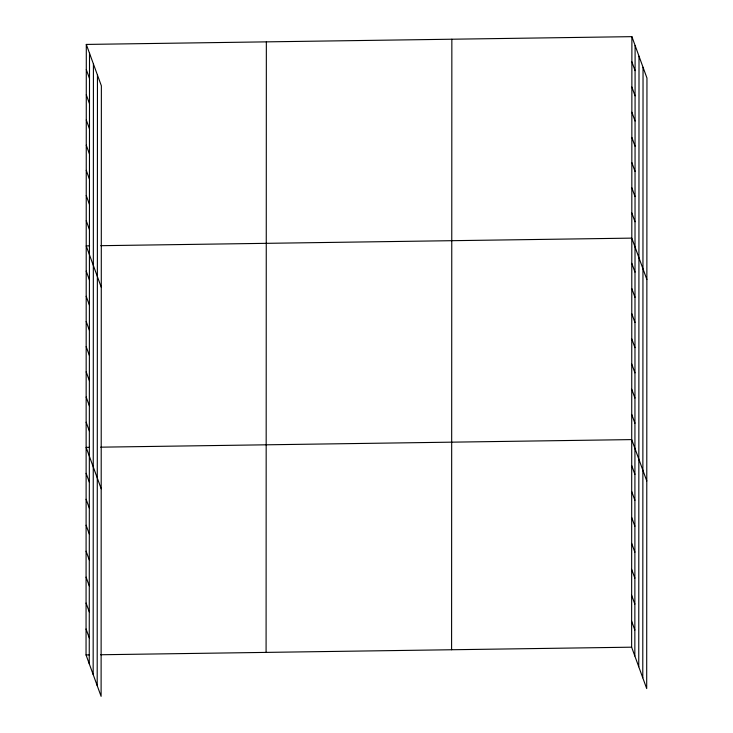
<?xml version="1.0" encoding="UTF-8"?>
<svg xmlns="http://www.w3.org/2000/svg" width="733" height="733" viewBox="0 0 733 733"><rect width="100%" height="100%" fill="white"/><g stroke="black" fill="none" stroke-linecap="round" stroke-linejoin="round"><path stroke-width="1.1" d="M86.302 44.429L101.365 85.816L101.108 696.35L86.045 654.954L86.302 44.429L631.892 36.65L646.955 78.046L646.698 688.571L631.635 647.184L631.892 36.65M89.252 663.777L89.508 53.243M93.164 674.525L93.421 63.991M97.196 685.602L97.452 75.068M266.088 652.388L266.345 41.863M451.592 649.75L451.849 39.215M634.842 655.998L635.099 45.464M638.755 666.746L639.011 56.212M642.786 677.823L643.043 67.289M89.573 245.857L86.219 245.903L101.282 287.299M100.751 245.692L631.809 238.124L646.873 279.52M89.481 447.332L86.127 447.377L101.2 488.774M100.668 447.167L631.718 439.598L646.79 480.995M86.045 654.954L89.399 654.908M100.577 654.752L631.635 647.184M631.883 61.838L635.09 70.652M631.873 87.016L635.08 95.831M631.864 112.204L635.071 121.018M631.846 137.392L635.062 146.206M631.837 162.57L635.044 171.385M631.828 187.758L635.035 196.572M631.819 212.936L635.025 221.76M631.8 263.312L635.007 272.126M631.782 288.49L634.998 297.305M631.773 313.678L634.98 322.493M631.764 338.866L634.97 347.68M631.754 364.044L634.961 372.859M631.745 389.232L634.952 398.046M631.736 414.42L634.943 423.234M631.709 465.547L634.915 474.361M631.699 491.495L634.906 500.309M631.69 517.443L634.897 526.257M631.681 543.391L634.888 552.206M631.663 569.339L634.879 578.154M631.654 595.288L634.86 604.102M631.644 621.236L634.851 630.05M86.292 69.608L89.499 78.431M86.283 94.795L89.49 103.61M86.265 119.983L89.481 128.797M86.256 145.161L89.463 153.976M86.247 170.349L89.453 179.164M86.237 195.537L89.444 204.351M86.228 220.715L89.435 229.53M86.201 271.091L89.417 279.905M86.192 296.269L89.399 305.084M86.182 321.457L89.389 330.271M86.173 346.636L89.38 355.459M86.164 371.823L89.371 380.638M86.155 397.011L89.362 405.825M86.137 422.19L89.353 431.004M86.118 473.326L89.325 482.14M86.109 499.274L89.316 508.088M86.1 525.222L89.307 534.036M86.082 551.17L89.298 559.985M86.073 577.118L89.279 585.933M86.063 603.067L89.27 611.881M86.054 629.006L89.261 637.829"/></g></svg>
